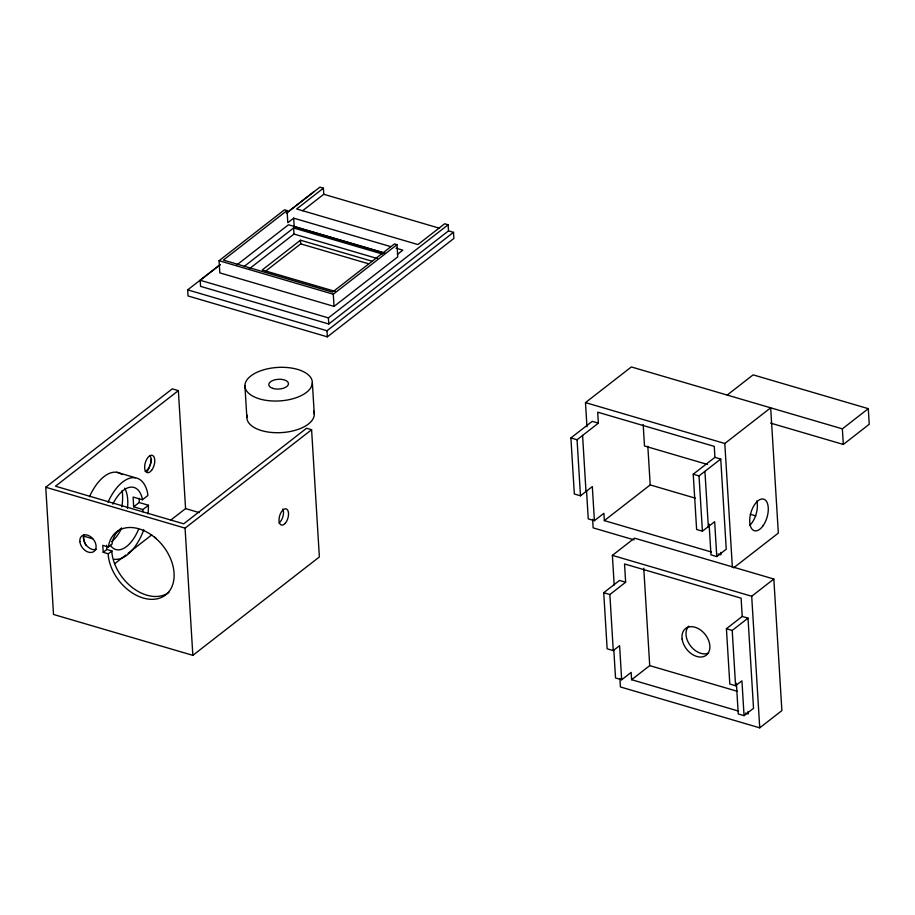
<?xml version="1.0" encoding="UTF-8"?>
<svg xmlns="http://www.w3.org/2000/svg" width="915" height="915" viewBox="0 0 915 915"><rect width="100%" height="100%" fill="white"/><g stroke="black" fill="none" stroke-linecap="round" stroke-linejoin="round"><path stroke-width="1.37" d="M108.302 553.804L108.29 555.805A39.951 28.045 52.1 0 0 158.615 598.456A39.951 28.045 52.1 0 0 159.05 541.417A39.951 28.045 52.1 0 0 108.359 546.976L102.777 545.34L103.201 552.305L108.302 553.804L111.95 550.967L106.849 549.469L103.201 552.305M111.95 550.967L111.927 552.969A39.951 28.045 52.1 0 0 134.551 589.191A39.951 28.045 52.1 0 0 168.909 592.371M142.854 511.771L142.934 509.552L148.47 505.252L139.183 502.518L133.647 506.83L142.934 509.552M139.183 502.518L139.343 498.298M148.47 505.252L148.241 511.199A42.147 21.503 -73.6 0 1 147.898 513.83M133.647 506.83L133.11 497.039L142.397 499.762L147.887 495.495L147.406 492.053A42.147 21.503 -73.6 0 0 108.027 502.198M586.515 490.451L588.254 518.885L594.407 520.681L592.314 486.574L580.476 495.804L574.334 493.997L570.903 437.953L577.068 439.738L598.376 423.142L597.701 412.185L714.272 446.383L714.935 457.351L693.238 474.187L696.624 529.488L702.411 531.192L714.661 521.71L716.788 556.572L710.978 554.867L709.102 524.192M570.903 437.953L592.222 421.346L598.376 423.142M727.185 395.051L753.125 374.864L868.289 408.662L869.25 424.251L843.321 444.438L770.647 423.119M594.407 520.681L603.889 513.304L604.335 520.612L711.298 551.997M604.335 520.612L650.21 484.927L695.469 498.206M613.793 649.547L615.532 677.969L621.674 679.776L619.592 645.658L613.267 650.588L607.137 648.781L603.728 592.714L619.501 580.43L625.643 582.237L624.533 563.96L741.093 598.158L742.214 616.436L726.418 628.719L729.804 684.02L735.591 685.735L741.928 680.806L744.055 715.667L738.256 713.963L736.381 683.276M586.973 426.813L585.486 402.611L631.35 366.949L842.36 428.849L868.289 408.662M716.788 556.572L726.247 549.206L720.745 459.056L714.935 457.351M621.674 679.776L631.156 672.399L631.613 679.708L738.565 711.092M744.055 715.667L753.525 708.302L748.013 618.14L742.214 616.436M287.058 210.542L223.363 260.089L332.488 292.114L394.445 243.928L396.996 244.671L397.75 256.863L334.044 306.399L219.806 272.876L219.062 260.695L284.508 209.798L287.058 210.542L287.802 222.734L293.692 218.159L390.545 246.57M220.332 264.607L200.191 280.276L200.568 286.361L328.782 323.99L448.499 230.877L453.508 232.353L453.886 238.449L327.364 336.846L188.044 295.968L187.678 289.872L220.149 264.618M287.321 212.372L314.2 191.475M286.338 213.275L319.907 187.163L323.395 188.193L323.761 194.277L302.602 210.736M323.395 188.193L296.666 208.975L417.915 244.557L444.644 223.763L448.121 224.793L448.499 230.877M237.122 264.698L288.465 224.77L385.318 253.192M244.351 266.299L293.612 227.984L382.447 254.05M249.2 268.907L293.99 234.068L377.346 258.533M372.531 261.347L300.475 240.21L262.205 269.982L335.611 291.519M265.808 271L300.703 243.87L368.676 263.806M178.356 390.636L55.472 486.197L183.698 523.826L306.571 428.254L311.592 429.73L319.369 556.949L192.848 655.346L53.527 614.468L45.75 487.249L172.272 388.852L178.356 390.636L185.573 508.603L170.911 519.995M219.062 260.695L333.3 294.218L396.996 244.671M397.373 254.416L402.817 250.172L396.001 248.171M200.191 280.276L328.405 317.894L448.121 224.793M187.678 289.872L326.998 330.75L453.508 232.353M108.359 546.976L111.996 544.139A39.951 28.045 52.1 0 1 118.664 530.368M114.547 563.834L125.824 555.062M128.077 553.312L151.753 534.898M45.75 487.249L185.07 528.127L311.592 429.73M585.486 402.611L724.806 443.489L770.67 407.827L778.333 533.079L733.59 567.872M693.238 474.187L699.026 475.903L720.745 459.056M614.194 585.085L612.375 555.371L634.518 538.146L773.838 579.023L781.879 710.612L759.736 727.837L620.427 686.959L619.901 678.461M603.728 592.714L609.859 594.521L625.643 582.237M631.613 679.708L649.719 665.628L737.49 691.363M612.375 555.371L751.695 596.248L773.838 579.023M726.418 628.719L732.206 630.446L748.013 618.14M323.761 194.277L439.566 228.258M384.243 253.1L294.207 226.68L293.692 218.159M707.57 464.488L644.492 445.982L643.188 424.594M750.323 514.287L755.813 515.9M718.149 554.01L720.894 554.81L720.745 552.374M634.129 539.884L593.149 527.864L592.623 519.32M116.8 472.277L135.374 477.733M185.573 508.603L199.207 512.606M745.428 713.105L748.161 713.906L748.013 711.47M92.621 538.741L83.334 536.018L83.803 539.461A42.147 21.503 -73.6 0 0 85.999 545.592M142.397 499.762L142.18 498.195A32.357 16.504 -73.6 0 0 112.82 504.119M842.36 428.849L843.321 444.438M751.695 596.248L759.736 727.837M724.806 443.489L732.377 567.323M732.206 630.446L735.591 685.735M704.927 471.351L708.324 526.64M699.026 475.903L702.411 531.192M647.831 446.268L650.21 484.927M643.76 568.238L649.719 665.628M609.859 594.521L613.267 650.588M582.581 435.426L585.989 491.492M577.068 439.738L580.476 495.804M333.3 294.218L334.044 306.399M328.405 317.894L328.782 323.99M326.998 330.75L327.364 336.846M312.347 382.596A33.764 16.779 -3.5 0 1 261.827 399.512A33.764 16.779 -3.5 0 1 261.724 370.415A33.764 16.779 -3.5 0 1 312.347 382.596L314.28 414.266M300.475 240.21L300.703 243.87M293.612 227.984L293.99 234.068M244.923 385.753L246.856 417.434M185.07 528.127L192.848 655.346M106.586 545.294L106.849 549.469M282.815 508.934A8.441 4.3 -73.6 0 1 278.926 523.014M151.478 459.078A14.068 7.171 -73.6 0 1 149.854 466.135M149.408 467.256A14.068 7.171 -73.6 0 1 147.201 471.294M122.187 490.417A39.665 20.233 -73.6 0 1 121.878 506.864M119.568 529.556A39.951 28.045 52.1 0 1 121.546 528.092M96.372 549.32A9.848 6.908 52.1 0 1 86.468 545.454A9.848 6.908 52.1 0 1 84.18 534.737M156.408 538.558A7.32 3.637 -3.5 0 1 154.658 536.968M756.762 500.974A16.459 8.395 -73.6 0 1 749.843 525.221M708.61 653.058A16.882 11.849 52.1 0 1 690.23 645.498A16.882 11.849 52.1 0 1 688.755 626.135M150.049 455.498A9.001 4.586 -73.6 0 1 150.289 464.374A9.001 4.586 -73.6 0 1 145.165 471.397M138.657 529.076A32.357 16.504 -73.6 0 1 110.418 545.386M124.692 488.175A32.357 16.504 -73.6 0 1 127.448 508.374M121.592 528.332A32.357 16.504 -73.6 0 1 111.699 541.623M89.453 496.754A42.147 21.503 -73.6 0 1 121.97 474.542M143.804 529.751A42.147 21.503 -73.6 0 1 114.409 559.237M313.616 411.018A33.764 16.779 -3.5 0 1 281.74 432.589A33.764 16.779 -3.5 0 1 247.142 415.227M79.868 541.6A9.848 6.908 52.1 0 0 92.735 552.145A9.848 6.908 52.1 0 0 91.306 537.231A9.848 6.908 52.1 0 0 79.868 541.6M285.171 523.391A8.441 4.3 -73.6 0 0 287.047 509.358A8.441 4.3 -73.6 0 0 279.144 518.142A8.441 4.3 -73.6 0 0 285.171 523.391M763.053 525.759A16.459 8.395 -73.6 0 0 764.208 499.35A16.459 8.395 -73.6 0 0 749.728 519.663A16.459 8.395 -73.6 0 0 763.053 525.759M682.11 638.967A16.882 11.849 52.1 0 0 704.584 656.204A16.882 11.849 52.1 0 0 701.073 630.389A16.882 11.849 52.1 0 0 682.11 638.967M151.547 470.401A9.001 4.586 -73.6 0 0 152.897 455.636A9.001 4.586 -73.6 0 0 144.684 465.872A9.001 4.586 -73.6 0 0 151.547 470.401M272.75 388.372A9.848 4.895 -3.5 0 0 288.397 384.3A9.848 4.895 -3.5 0 0 274.752 379.851A9.848 4.895 -3.5 0 0 272.75 388.372"/></g></svg>
